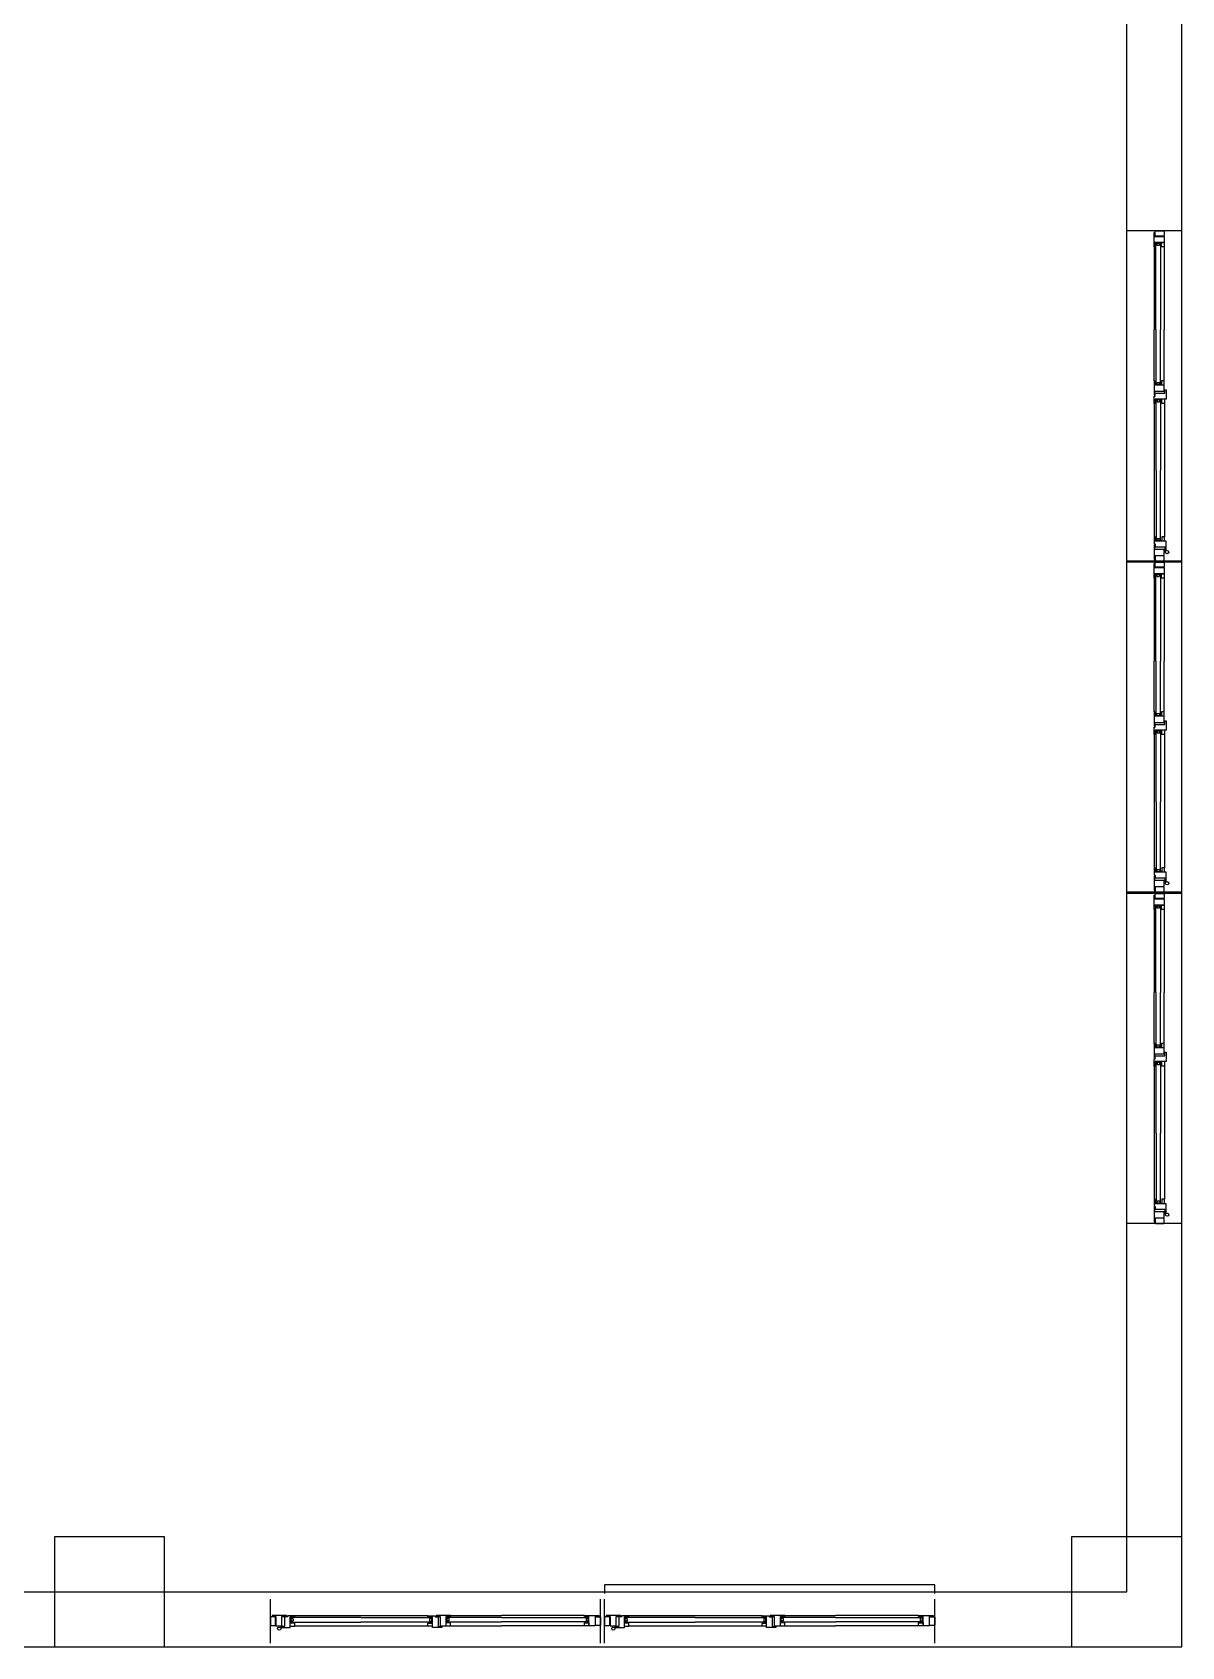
# Model space of a CAD drawing. Header units: millimetres. Extents: x -17017 to 2697, y 1903 to 18260.
# Drawn here: x -17002.614 to -17001.57, y 18232.971 to 18234.438 of the extents above; entities that cross this region are included whole.
import ezdxf

# ---------------------------------------------------------------- set-up
doc = ezdxf.new("R2010")
doc.units = ezdxf.units.MM
for name, color, linetype in [('1', 7, 'Continuous'), ('DENIZLIK', 16, 'Continuous'), ('DUVAR', 7, 'Continuous'), ('KAPI', 3, 'Continuous'), ('PENCERE', 3, 'Continuous')]:
    doc.layers.add(name, color=color, linetype=linetype)

msp = doc.modelspace()

# ---------------------------------------------------------------- linework, layer by layer
at = {"layer": '1'}
for points in [[(-17001.5704, 18232.9711), (-17001.5704, 18235.9721)], [(-17003.5204, 18233.601), (-17003.5204, 18233.0211), (-17001.6204, 18233.0211), (-17001.6204, 18235.9211), (-17003.5204, 18235.9211), (-17003.5204, 18235.4353)], [(-17003.4713, 18232.9711), (-17003.4713, 18233.0711), (-17003.5713, 18233.0711), (-17003.5713, 18232.9711), (-17001.5704, 18232.9711)], [(-17002.4944, 18232.9711), (-17002.4944, 18233.0711), (-17002.5944, 18233.0711), (-17002.5944, 18232.9711)], [(-17001.5704, 18233.0711), (-17001.6704, 18233.0711), (-17001.6704, 18232.9711)]]:
    msp.add_lwpolyline(points, dxfattribs=at)
at = {"layer": 'DENIZLIK'}
msp.add_lwpolyline([(-17001.7948, 18233.0194), (-17001.7948, 18233.0274), (-17002.0948, 18233.0274), (-17002.0948, 18233.0194)], dxfattribs=at)
at = {"layer": 'DUVAR'}
for p, q in [((-17001.5705, 18234.2577), (-17001.6204, 18234.2577)), ((-17001.5705, 18233.9577), (-17001.6204, 18233.9577)), ((-17001.5705, 18233.9568), (-17001.6204, 18233.9568)), ((-17001.5705, 18233.6568), (-17001.6204, 18233.6568)), ((-17001.5705, 18233.6556), (-17001.6204, 18233.6556)), ((-17001.5705, 18233.3556), (-17001.6204, 18233.3556)), ((-17002.3982, 18232.9744), (-17002.3982, 18233.0144)), ((-17002.0982, 18232.9744), (-17002.0982, 18233.0144)), ((-17002.0948, 18232.9744), (-17002.0948, 18233.0144)), ((-17001.7948, 18232.9744), (-17001.7948, 18233.0144))]:
    msp.add_line(p, q, dxfattribs=at)
at = {"layer": 'KAPI'}
for points in [[(-17001.5863, 18234.2471), (-17001.5947, 18234.2471), (-17001.5947, 18234.2431), (-17001.5956, 18234.2431), (-17001.5956, 18234.2562), (-17001.5947, 18234.2562), (-17001.5947, 18234.2527), (-17001.5863, 18234.2527), (-17001.5863, 18234.2471)], [(-17001.5863, 18233.9683), (-17001.5947, 18233.9683), (-17001.5947, 18233.9724), (-17001.5956, 18233.9724), (-17001.5956, 18233.9592), (-17001.5947, 18233.9592), (-17001.5947, 18233.9628), (-17001.5863, 18233.9628), (-17001.5863, 18233.9683)], [(-17001.5863, 18233.9462), (-17001.5947, 18233.9462), (-17001.5947, 18233.9421), (-17001.5956, 18233.9421), (-17001.5956, 18233.9553), (-17001.5947, 18233.9553), (-17001.5947, 18233.9517), (-17001.5863, 18233.9517), (-17001.5863, 18233.9462)], [(-17001.5863, 18233.6674), (-17001.5947, 18233.6674), (-17001.5947, 18233.6714), (-17001.5956, 18233.6714), (-17001.5956, 18233.6583), (-17001.5947, 18233.6583), (-17001.5947, 18233.6619), (-17001.5863, 18233.6619), (-17001.5863, 18233.6674)], [(-17001.5863, 18233.645), (-17001.5947, 18233.645), (-17001.5947, 18233.641), (-17001.5956, 18233.641), (-17001.5956, 18233.6541), (-17001.5947, 18233.6541), (-17001.5947, 18233.6506), (-17001.5863, 18233.6506), (-17001.5863, 18233.645)], [(-17001.5863, 18233.3662), (-17001.5947, 18233.3662), (-17001.5947, 18233.3703), (-17001.5956, 18233.3703), (-17001.5956, 18233.3571), (-17001.5947, 18233.3571), (-17001.5947, 18233.3607), (-17001.5863, 18233.3607), (-17001.5863, 18233.3662)], [(-17002.3877, 18232.9902), (-17002.3877, 18232.9985), (-17002.3836, 18232.9985), (-17002.3836, 18232.9994), (-17002.3967, 18232.9994), (-17002.3967, 18232.9985), (-17002.3932, 18232.9985), (-17002.3932, 18232.9902), (-17002.3877, 18232.9902)], [(-17002.1088, 18232.9902), (-17002.1088, 18232.9985), (-17002.1129, 18232.9985), (-17002.1129, 18232.9994), (-17002.0998, 18232.9994), (-17002.0998, 18232.9985), (-17002.1033, 18232.9985), (-17002.1033, 18232.9902), (-17002.1088, 18232.9902)], [(-17002.0842, 18232.9902), (-17002.0842, 18232.9985), (-17002.0801, 18232.9985), (-17002.0801, 18232.9994), (-17002.0933, 18232.9994), (-17002.0933, 18232.9985), (-17002.0897, 18232.9985), (-17002.0897, 18232.9902), (-17002.0842, 18232.9902)], [(-17001.8054, 18232.9902), (-17001.8054, 18232.9985), (-17001.8094, 18232.9985), (-17001.8094, 18232.9994), (-17001.7963, 18232.9994), (-17001.7963, 18232.9985), (-17001.7998, 18232.9985), (-17001.7998, 18232.9902), (-17001.8054, 18232.9902)]]:
    msp.add_lwpolyline(points, dxfattribs=at)
for centre in [(-17001.5837, 18233.9658), (-17001.5837, 18233.6649), (-17001.5837, 18233.3637), (-17002.3902, 18232.9875), (-17002.0867, 18232.9875)]:
    msp.add_circle(centre, 0.0015, dxfattribs=at)
at = {"layer": 'PENCERE', "color": 1}
for p, q in [((-17001.5956, 18234.2431), (-17001.5956, 18234.1677)), ((-17001.5863, 18234.2431), (-17001.5863, 18234.1677)), ((-17001.5956, 18234.1215), (-17001.5956, 18234.1677)), ((-17001.5863, 18234.1215), (-17001.5863, 18234.1677)), ((-17001.5954, 18234.1009), (-17001.5954, 18233.9799)), ((-17001.5861, 18234.1009), (-17001.5861, 18233.9798)), ((-17001.5956, 18233.9421), (-17001.5956, 18233.8668)), ((-17001.5863, 18233.9422), (-17001.5863, 18233.8668)), ((-17001.5956, 18233.8206), (-17001.5956, 18233.8668)), ((-17001.5863, 18233.8206), (-17001.5863, 18233.8668)), ((-17001.5954, 18233.8), (-17001.5954, 18233.6789)), ((-17001.5861, 18233.8), (-17001.5861, 18233.6789)), ((-17001.5956, 18233.641), (-17001.5956, 18233.5656)), ((-17001.5863, 18233.641), (-17001.5863, 18233.5656)), ((-17001.5956, 18233.5194), (-17001.5956, 18233.5656)), ((-17001.5863, 18233.5194), (-17001.5863, 18233.5656)), ((-17001.5954, 18233.4988), (-17001.5954, 18233.3778)), ((-17001.5861, 18233.4988), (-17001.5861, 18233.3777)), ((-17002.2551, 18232.9993), (-17002.3761, 18232.9993)), ((-17002.2551, 18232.9899), (-17002.3761, 18232.9899)), ((-17002.2345, 18232.9902), (-17002.1882, 18232.9902)), ((-17002.2344, 18232.9994), (-17002.1882, 18232.9994)), ((-17002.1129, 18232.9994), (-17002.1882, 18232.9994)), ((-17002.1128, 18232.9902), (-17002.1882, 18232.9902)), ((-17001.9516, 18232.9899), (-17002.0727, 18232.9899)), ((-17001.9516, 18232.9993), (-17002.0726, 18232.9993)), ((-17001.931, 18232.9902), (-17001.8848, 18232.9902)), ((-17001.9309, 18232.9994), (-17001.8848, 18232.9994)), ((-17001.8094, 18232.9994), (-17001.8848, 18232.9994)), ((-17001.8094, 18232.9902), (-17001.8848, 18232.9902))]:
    msp.add_line(p, q, dxfattribs=at)
at = {"layer": 'PENCERE'}
for points in [[(-17001.5871, 18234.2577, -0.414214), (-17001.5865, 18234.2571), (-17001.5865, 18234.2536, -0.414214), (-17001.5871, 18234.253), (-17001.5939, 18234.253, -0.414214), (-17001.5945, 18234.2536), (-17001.5945, 18234.2571, -0.414214), (-17001.5939, 18234.2577)], [(-17001.5871, 18233.9577, 0.414214), (-17001.5865, 18233.9583), (-17001.5865, 18233.9619, 0.414214), (-17001.5871, 18233.9625), (-17001.5939, 18233.9625, 0.414214), (-17001.5945, 18233.9619), (-17001.5945, 18233.9583, 0.414214), (-17001.5939, 18233.9577)], [(-17001.5871, 18233.9568, -0.414214), (-17001.5865, 18233.9562), (-17001.5865, 18233.9526, -0.414214), (-17001.5871, 18233.952), (-17001.5939, 18233.952, -0.414214), (-17001.5945, 18233.9526), (-17001.5945, 18233.9562, -0.414214), (-17001.5939, 18233.9568)], [(-17001.5871, 18233.6568, 0.414214), (-17001.5865, 18233.6574), (-17001.5865, 18233.6609, 0.414214), (-17001.5871, 18233.6615), (-17001.5939, 18233.6615, 0.414214), (-17001.5945, 18233.6609), (-17001.5945, 18233.6574, 0.414214), (-17001.5939, 18233.6568)], [(-17001.5871, 18233.6556, -0.414214), (-17001.5865, 18233.655), (-17001.5865, 18233.6515, -0.414214), (-17001.5871, 18233.6509), (-17001.5939, 18233.6509, -0.414214), (-17001.5945, 18233.6515), (-17001.5945, 18233.655, -0.414214), (-17001.5939, 18233.6556)], [(-17001.5871, 18233.3556, 0.414214), (-17001.5865, 18233.3562), (-17001.5865, 18233.3598, 0.414214), (-17001.5871, 18233.3604), (-17001.5939, 18233.3604, 0.414214), (-17001.5945, 18233.3598), (-17001.5945, 18233.3562, 0.414214), (-17001.5939, 18233.3556)], [(-17002.3982, 18232.991, 0.414214), (-17002.3976, 18232.9904), (-17002.3941, 18232.9904, 0.414214), (-17002.3935, 18232.991), (-17002.3935, 18232.9978, 0.414214), (-17002.3941, 18232.9984), (-17002.3976, 18232.9984, 0.414214), (-17002.3982, 18232.9978)], [(-17002.0982, 18232.991, -0.414214), (-17002.0988, 18232.9904), (-17002.1024, 18232.9904, -0.414214), (-17002.103, 18232.991), (-17002.103, 18232.9978, -0.414214), (-17002.1024, 18232.9984), (-17002.0988, 18232.9984, -0.414214), (-17002.0982, 18232.9978)], [(-17002.0948, 18232.991, 0.414214), (-17002.0942, 18232.9904), (-17002.0906, 18232.9904, 0.414214), (-17002.09, 18232.991), (-17002.09, 18232.9978, 0.414214), (-17002.0906, 18232.9984), (-17002.0942, 18232.9984, 0.414214), (-17002.0948, 18232.9978)], [(-17001.7948, 18232.991, -0.414214), (-17001.7954, 18232.9904), (-17001.7989, 18232.9904, -0.414214), (-17001.7995, 18232.991), (-17001.7995, 18232.9978, -0.414214), (-17001.7989, 18232.9984), (-17001.7954, 18232.9984, -0.414214), (-17001.7948, 18232.9978)]]:
    msp.add_lwpolyline(points, format="xyb", close=True, dxfattribs=at)
for points in [[(-17001.5938, 18234.1677), (-17001.5938, 18234.2466), (-17001.5898, 18234.2466), (-17001.5898, 18234.1677)], [(-17001.5938, 18234.1677), (-17001.5938, 18234.118), (-17001.5898, 18234.118), (-17001.5898, 18234.1677)], [(-17001.5863, 18234.1175), (-17001.5863, 18234.1215), (-17001.5889, 18234.1215), (-17001.5889, 18234.1185), (-17001.589, 18234.118), (-17001.5892, 18234.1176), (-17001.5893, 18234.1175)], [(-17001.5886, 18234.1039), (-17001.5888, 18234.1044), (-17001.589, 18234.1048), (-17001.5891, 18234.1049)], [(-17001.5861, 18234.1049), (-17001.5861, 18234.1009), (-17001.5886, 18234.1009), (-17001.5886, 18234.1039)], [(-17001.5936, 18234.04), (-17001.5936, 18234.1044), (-17001.5896, 18234.1044), (-17001.5896, 18234.04)], [(-17001.5936, 18234.04), (-17001.5936, 18233.9763), (-17001.5896, 18233.9763), (-17001.5896, 18234.04)], [(-17001.5886, 18233.9768), (-17001.5888, 18233.9764), (-17001.589, 18233.976), (-17001.5891, 18233.9758)], [(-17001.5861, 18233.9758), (-17001.5861, 18233.9798), (-17001.5886, 18233.9798), (-17001.5886, 18233.9768)], [(-17001.5938, 18233.8668), (-17001.5938, 18233.9457), (-17001.5898, 18233.9457), (-17001.5898, 18233.8668)], [(-17001.5938, 18233.8668), (-17001.5938, 18233.8171), (-17001.5898, 18233.8171), (-17001.5898, 18233.8668)], [(-17001.5863, 18233.8166), (-17001.5863, 18233.8206), (-17001.5889, 18233.8206), (-17001.5889, 18233.8175), (-17001.589, 18233.8171), (-17001.5892, 18233.8167), (-17001.5893, 18233.8166)], [(-17001.5936, 18233.739), (-17001.5936, 18233.8035), (-17001.5896, 18233.8035), (-17001.5896, 18233.739)], [(-17001.5886, 18233.803), (-17001.5888, 18233.8034), (-17001.589, 18233.8038), (-17001.5891, 18233.804)], [(-17001.5861, 18233.804), (-17001.5861, 18233.8), (-17001.5886, 18233.8), (-17001.5886, 18233.803)], [(-17001.5936, 18233.739), (-17001.5936, 18233.6754), (-17001.5896, 18233.6754), (-17001.5896, 18233.739)], [(-17001.5886, 18233.6759), (-17001.5888, 18233.6755), (-17001.589, 18233.6751), (-17001.5891, 18233.6749)], [(-17001.5861, 18233.6749), (-17001.5861, 18233.6789), (-17001.5886, 18233.6789), (-17001.5886, 18233.6759)], [(-17001.5938, 18233.5656), (-17001.5938, 18233.6445), (-17001.5898, 18233.6445), (-17001.5898, 18233.5656)], [(-17001.5938, 18233.5656), (-17001.5938, 18233.5159), (-17001.5898, 18233.5159), (-17001.5898, 18233.5656)], [(-17001.5863, 18233.5154), (-17001.5863, 18233.5194), (-17001.5889, 18233.5194), (-17001.5889, 18233.5164), (-17001.589, 18233.516), (-17001.5892, 18233.5155), (-17001.5893, 18233.5154)], [(-17001.5936, 18233.4379), (-17001.5936, 18233.5023), (-17001.5896, 18233.5023), (-17001.5896, 18233.4379)], [(-17001.5886, 18233.5018), (-17001.5888, 18233.5023), (-17001.589, 18233.5027), (-17001.5891, 18233.5028)], [(-17001.5861, 18233.5028), (-17001.5861, 18233.4988), (-17001.5886, 18233.4988), (-17001.5886, 18233.5018)], [(-17001.5936, 18233.4379), (-17001.5936, 18233.3743), (-17001.5896, 18233.3743), (-17001.5896, 18233.4379)], [(-17001.5886, 18233.3747), (-17001.5888, 18233.3743), (-17001.589, 18233.3739), (-17001.5891, 18233.3737)], [(-17001.5861, 18233.3737), (-17001.5861, 18233.3777), (-17001.5886, 18233.3777), (-17001.5886, 18233.3747)], [(-17002.3792, 18232.9925), (-17002.3796, 18232.9926), (-17002.38, 18232.9928), (-17002.3802, 18232.993)], [(-17002.3802, 18232.9899), (-17002.3761, 18232.9899), (-17002.3761, 18232.9925), (-17002.3792, 18232.9925)], [(-17002.316, 18232.9975), (-17002.3796, 18232.9975), (-17002.3796, 18232.9935), (-17002.316, 18232.9935)], [(-17002.316, 18232.9975), (-17002.2516, 18232.9975), (-17002.2516, 18232.9935), (-17002.316, 18232.9935)], [(-17002.251, 18232.9899), (-17002.2551, 18232.9899), (-17002.2551, 18232.9925), (-17002.252, 18232.9925)], [(-17002.252, 18232.9925), (-17002.2516, 18232.9926), (-17002.2512, 18232.9928), (-17002.251, 18232.993)], [(-17002.2385, 18232.9902), (-17002.2345, 18232.9902), (-17002.2345, 18232.9927), (-17002.2375, 18232.9927), (-17002.2379, 18232.9929), (-17002.2383, 18232.9931), (-17002.2385, 18232.9932)], [(-17002.1882, 18232.9977), (-17002.238, 18232.9977), (-17002.238, 18232.9937), (-17002.1882, 18232.9937)], [(-17002.1882, 18232.9977), (-17002.1094, 18232.9977), (-17002.1094, 18232.9937), (-17002.1882, 18232.9937)], [(-17002.0757, 18232.9925), (-17002.0761, 18232.9926), (-17002.0765, 18232.9928), (-17002.0767, 18232.993)], [(-17002.0767, 18232.9899), (-17002.0727, 18232.9899), (-17002.0727, 18232.9925), (-17002.0757, 18232.9925)], [(-17002.0125, 18232.9975), (-17002.0761, 18232.9975), (-17002.0761, 18232.9935), (-17002.0125, 18232.9935)], [(-17002.0125, 18232.9975), (-17001.9481, 18232.9975), (-17001.9481, 18232.9935), (-17002.0125, 18232.9935)], [(-17001.9476, 18232.9899), (-17001.9516, 18232.9899), (-17001.9516, 18232.9925), (-17001.9486, 18232.9925)], [(-17001.9486, 18232.9925), (-17001.9481, 18232.9926), (-17001.9477, 18232.9928), (-17001.9476, 18232.993)], [(-17001.935, 18232.9902), (-17001.931, 18232.9902), (-17001.931, 18232.9927), (-17001.934, 18232.9927), (-17001.9344, 18232.9929), (-17001.9349, 18232.9931), (-17001.935, 18232.9932)], [(-17001.8848, 18232.9977), (-17001.9345, 18232.9977), (-17001.9345, 18232.9937), (-17001.8848, 18232.9937)], [(-17001.8848, 18232.9977), (-17001.8059, 18232.9977), (-17001.8059, 18232.9937), (-17001.8848, 18232.9937)]]:
    msp.add_lwpolyline(points, dxfattribs=at)
for points in [[(-17001.5906, 18234.2463), (-17001.5906, 18234.2463), (-17001.5907, 18234.2464), (-17001.5907, 18234.2464), (-17001.5907, 18234.2465), (-17001.5908, 18234.2465), (-17001.5908, 18234.2466), (-17001.5909, 18234.2466), (-17001.591, 18234.2466), (-17001.591, 18234.2466), (-17001.5926, 18234.2466), (-17001.5927, 18234.2466), (-17001.5928, 18234.2466), (-17001.5928, 18234.2466), (-17001.5929, 18234.2465), (-17001.5929, 18234.2465), (-17001.593, 18234.2464), (-17001.593, 18234.2464), (-17001.593, 18234.2463), (-17001.593, 18234.2463), (-17001.593, 18234.2449), (-17001.593, 18234.2449), (-17001.593, 18234.2448), (-17001.593, 18234.2448), (-17001.5929, 18234.2447), (-17001.5929, 18234.2447), (-17001.5928, 18234.2447), (-17001.5928, 18234.2446), (-17001.5927, 18234.2446), (-17001.5926, 18234.2446), (-17001.591, 18234.2446), (-17001.591, 18234.2446), (-17001.5909, 18234.2446), (-17001.5908, 18234.2447), (-17001.5908, 18234.2447), (-17001.5907, 18234.2447), (-17001.5907, 18234.2448), (-17001.5907, 18234.2448), (-17001.5906, 18234.2449), (-17001.5906, 18234.2449), (-17001.5906, 18234.2463)], [(-17001.5889, 18234.2431), (-17001.5889, 18234.2461), (-17001.589, 18234.2466), (-17001.5892, 18234.247), (-17001.5893, 18234.2471), (-17001.5863, 18234.2471), (-17001.5863, 18234.2431)], [(-17001.5947, 18234.1215), (-17001.5956, 18234.1215), (-17001.5956, 18234.1084), (-17001.5947, 18234.1084), (-17001.5947, 18234.112), (-17001.5863, 18234.112), (-17001.5863, 18234.1175), (-17001.5947, 18234.1175)], [(-17001.5906, 18234.1183), (-17001.5906, 18234.1183), (-17001.5907, 18234.1182), (-17001.5907, 18234.1182), (-17001.5907, 18234.1181), (-17001.5908, 18234.1181), (-17001.5908, 18234.118), (-17001.5909, 18234.118), (-17001.591, 18234.118), (-17001.591, 18234.118), (-17001.5926, 18234.118), (-17001.5927, 18234.118), (-17001.5928, 18234.118), (-17001.5928, 18234.118), (-17001.5929, 18234.1181), (-17001.5929, 18234.1181), (-17001.593, 18234.1182), (-17001.593, 18234.1182), (-17001.593, 18234.1183), (-17001.593, 18234.1183), (-17001.593, 18234.1197), (-17001.593, 18234.1197), (-17001.593, 18234.1198), (-17001.593, 18234.1198), (-17001.5929, 18234.1199), (-17001.5929, 18234.1199), (-17001.5928, 18234.1199), (-17001.5928, 18234.12), (-17001.5927, 18234.12), (-17001.5926, 18234.12), (-17001.591, 18234.12), (-17001.591, 18234.12), (-17001.5909, 18234.12), (-17001.5908, 18234.1199), (-17001.5908, 18234.1199), (-17001.5907, 18234.1199), (-17001.5907, 18234.1198), (-17001.5907, 18234.1198), (-17001.5906, 18234.1197), (-17001.5906, 18234.1197), (-17001.5906, 18234.1183)], [(-17001.5954, 18234.1009), (-17001.5954, 18234.1075), (-17001.5944, 18234.1075), (-17001.5944, 18234.1101), (-17001.5857, 18234.1101), (-17001.5857, 18234.1134), (-17001.5847, 18234.1134), (-17001.5847, 18234.1049), (-17001.5945, 18234.1049), (-17001.5945, 18234.1009)], [(-17001.5904, 18234.1041), (-17001.5904, 18234.1041), (-17001.5904, 18234.1042), (-17001.5905, 18234.1042), (-17001.5905, 18234.1043), (-17001.5905, 18234.1043), (-17001.5906, 18234.1044), (-17001.5907, 18234.1044), (-17001.5907, 18234.1044), (-17001.5908, 18234.1044), (-17001.5924, 18234.1044), (-17001.5925, 18234.1044), (-17001.5925, 18234.1044), (-17001.5926, 18234.1044), (-17001.5927, 18234.1043), (-17001.5927, 18234.1043), (-17001.5928, 18234.1042), (-17001.5928, 18234.1042), (-17001.5928, 18234.1041), (-17001.5928, 18234.1041), (-17001.5928, 18234.1027), (-17001.5928, 18234.1027), (-17001.5928, 18234.1026), (-17001.5928, 18234.1026), (-17001.5927, 18234.1025), (-17001.5927, 18234.1025), (-17001.5926, 18234.1024), (-17001.5925, 18234.1024), (-17001.5925, 18234.1024), (-17001.5924, 18234.1024), (-17001.5908, 18234.1024), (-17001.5907, 18234.1024), (-17001.5907, 18234.1024), (-17001.5906, 18234.1024), (-17001.5905, 18234.1025), (-17001.5905, 18234.1025), (-17001.5905, 18234.1026), (-17001.5904, 18234.1026), (-17001.5904, 18234.1027), (-17001.5904, 18234.1027), (-17001.5904, 18234.1041)], [(-17001.5954, 18233.9799), (-17001.5954, 18233.9732), (-17001.5944, 18233.9732), (-17001.5944, 18233.9707), (-17001.5857, 18233.9707), (-17001.5857, 18233.9673), (-17001.5847, 18233.9673), (-17001.5847, 18233.9758), (-17001.5945, 18233.9758), (-17001.5945, 18233.9799)], [(-17001.5904, 18233.9767), (-17001.5904, 18233.9766), (-17001.5904, 18233.9766), (-17001.5905, 18233.9765), (-17001.5905, 18233.9765), (-17001.5906, 18233.9764), (-17001.5906, 18233.9764), (-17001.5907, 18233.9764), (-17001.5907, 18233.9764), (-17001.5908, 18233.9763), (-17001.5924, 18233.9763), (-17001.5925, 18233.9764), (-17001.5925, 18233.9764), (-17001.5926, 18233.9764), (-17001.5927, 18233.9764), (-17001.5927, 18233.9765), (-17001.5928, 18233.9765), (-17001.5928, 18233.9766), (-17001.5928, 18233.9766), (-17001.5928, 18233.9767), (-17001.5928, 18233.978), (-17001.5928, 18233.9781), (-17001.5928, 18233.9781), (-17001.5928, 18233.9782), (-17001.5927, 18233.9782), (-17001.5927, 18233.9783), (-17001.5926, 18233.9783), (-17001.5925, 18233.9783), (-17001.5925, 18233.9783), (-17001.5924, 18233.9783), (-17001.5908, 18233.9783), (-17001.5907, 18233.9783), (-17001.5907, 18233.9783), (-17001.5906, 18233.9783), (-17001.5906, 18233.9783), (-17001.5905, 18233.9782), (-17001.5905, 18233.9782), (-17001.5904, 18233.9781), (-17001.5904, 18233.9781), (-17001.5904, 18233.978), (-17001.5904, 18233.9767)], [(-17001.5906, 18233.9454), (-17001.5906, 18233.9454), (-17001.5907, 18233.9455), (-17001.5907, 18233.9455), (-17001.5907, 18233.9456), (-17001.5908, 18233.9456), (-17001.5908, 18233.9456), (-17001.5909, 18233.9457), (-17001.591, 18233.9457), (-17001.591, 18233.9457), (-17001.5926, 18233.9457), (-17001.5927, 18233.9457), (-17001.5928, 18233.9457), (-17001.5928, 18233.9456), (-17001.5929, 18233.9456), (-17001.5929, 18233.9456), (-17001.593, 18233.9455), (-17001.593, 18233.9455), (-17001.593, 18233.9454), (-17001.593, 18233.9454), (-17001.593, 18233.944), (-17001.593, 18233.944), (-17001.593, 18233.9439), (-17001.593, 18233.9439), (-17001.5929, 18233.9438), (-17001.5929, 18233.9438), (-17001.5928, 18233.9437), (-17001.5928, 18233.9437), (-17001.5927, 18233.9437), (-17001.5926, 18233.9437), (-17001.591, 18233.9437), (-17001.591, 18233.9437), (-17001.5909, 18233.9437), (-17001.5908, 18233.9437), (-17001.5908, 18233.9438), (-17001.5907, 18233.9438), (-17001.5907, 18233.9439), (-17001.5907, 18233.9439), (-17001.5906, 18233.944), (-17001.5906, 18233.944), (-17001.5906, 18233.9454)], [(-17001.5889, 18233.9422), (-17001.5889, 18233.9452), (-17001.589, 18233.9456), (-17001.5892, 18233.9461), (-17001.5893, 18233.9462), (-17001.5863, 18233.9462), (-17001.5863, 18233.9422)], [(-17001.5947, 18233.8206), (-17001.5956, 18233.8206), (-17001.5956, 18233.8075), (-17001.5947, 18233.8075), (-17001.5947, 18233.811), (-17001.5863, 18233.811), (-17001.5863, 18233.8166), (-17001.5947, 18233.8166)], [(-17001.5954, 18233.8), (-17001.5954, 18233.8066), (-17001.5944, 18233.8066), (-17001.5944, 18233.8092), (-17001.5857, 18233.8092), (-17001.5857, 18233.8125), (-17001.5847, 18233.8125), (-17001.5847, 18233.804), (-17001.5945, 18233.804), (-17001.5945, 18233.8)], [(-17001.5906, 18233.8174), (-17001.5906, 18233.8173), (-17001.5907, 18233.8173), (-17001.5907, 18233.8172), (-17001.5907, 18233.8172), (-17001.5908, 18233.8172), (-17001.5908, 18233.8171), (-17001.5909, 18233.8171), (-17001.591, 18233.8171), (-17001.591, 18233.8171), (-17001.5926, 18233.8171), (-17001.5927, 18233.8171), (-17001.5928, 18233.8171), (-17001.5928, 18233.8171), (-17001.5929, 18233.8172), (-17001.5929, 18233.8172), (-17001.593, 18233.8172), (-17001.593, 18233.8173), (-17001.593, 18233.8173), (-17001.593, 18233.8174), (-17001.593, 18233.8187), (-17001.593, 18233.8188), (-17001.593, 18233.8189), (-17001.593, 18233.8189), (-17001.5929, 18233.819), (-17001.5929, 18233.819), (-17001.5928, 18233.819), (-17001.5928, 18233.8191), (-17001.5927, 18233.8191), (-17001.5926, 18233.8191), (-17001.591, 18233.8191), (-17001.591, 18233.8191), (-17001.5909, 18233.8191), (-17001.5908, 18233.819), (-17001.5908, 18233.819), (-17001.5907, 18233.819), (-17001.5907, 18233.8189), (-17001.5907, 18233.8189), (-17001.5906, 18233.8188), (-17001.5906, 18233.8187), (-17001.5906, 18233.8174)], [(-17001.5904, 18233.8031), (-17001.5904, 18233.8032), (-17001.5904, 18233.8033), (-17001.5905, 18233.8033), (-17001.5905, 18233.8034), (-17001.5905, 18233.8034), (-17001.5906, 18233.8034), (-17001.5907, 18233.8035), (-17001.5907, 18233.8035), (-17001.5908, 18233.8035), (-17001.5924, 18233.8035), (-17001.5925, 18233.8035), (-17001.5925, 18233.8035), (-17001.5926, 18233.8034), (-17001.5927, 18233.8034), (-17001.5927, 18233.8034), (-17001.5928, 18233.8033), (-17001.5928, 18233.8033), (-17001.5928, 18233.8032), (-17001.5928, 18233.8031), (-17001.5928, 18233.8018), (-17001.5928, 18233.8017), (-17001.5928, 18233.8017), (-17001.5928, 18233.8016), (-17001.5927, 18233.8016), (-17001.5927, 18233.8016), (-17001.5926, 18233.8015), (-17001.5925, 18233.8015), (-17001.5925, 18233.8015), (-17001.5924, 18233.8015), (-17001.5908, 18233.8015), (-17001.5907, 18233.8015), (-17001.5907, 18233.8015), (-17001.5906, 18233.8015), (-17001.5905, 18233.8016), (-17001.5905, 18233.8016), (-17001.5905, 18233.8016), (-17001.5904, 18233.8017), (-17001.5904, 18233.8017), (-17001.5904, 18233.8018), (-17001.5904, 18233.8031)], [(-17001.5954, 18233.6789), (-17001.5954, 18233.6723), (-17001.5944, 18233.6723), (-17001.5944, 18233.6697), (-17001.5857, 18233.6697), (-17001.5857, 18233.6664), (-17001.5847, 18233.6664), (-17001.5847, 18233.6749), (-17001.5945, 18233.6749), (-17001.5945, 18233.6789)], [(-17001.5904, 18233.6758), (-17001.5904, 18233.6757), (-17001.5904, 18233.6756), (-17001.5905, 18233.6756), (-17001.5905, 18233.6755), (-17001.5906, 18233.6755), (-17001.5906, 18233.6755), (-17001.5907, 18233.6754), (-17001.5907, 18233.6754), (-17001.5908, 18233.6754), (-17001.5924, 18233.6754), (-17001.5925, 18233.6754), (-17001.5925, 18233.6754), (-17001.5926, 18233.6755), (-17001.5927, 18233.6755), (-17001.5927, 18233.6755), (-17001.5928, 18233.6756), (-17001.5928, 18233.6756), (-17001.5928, 18233.6757), (-17001.5928, 18233.6758), (-17001.5928, 18233.6771), (-17001.5928, 18233.6772), (-17001.5928, 18233.6772), (-17001.5928, 18233.6773), (-17001.5927, 18233.6773), (-17001.5927, 18233.6773), (-17001.5926, 18233.6774), (-17001.5925, 18233.6774), (-17001.5925, 18233.6774), (-17001.5924, 18233.6774), (-17001.5908, 18233.6774), (-17001.5907, 18233.6774), (-17001.5907, 18233.6774), (-17001.5906, 18233.6774), (-17001.5906, 18233.6773), (-17001.5905, 18233.6773), (-17001.5905, 18233.6773), (-17001.5904, 18233.6772), (-17001.5904, 18233.6772), (-17001.5904, 18233.6771), (-17001.5904, 18233.6758)], [(-17001.5906, 18233.6442), (-17001.5906, 18233.6442), (-17001.5907, 18233.6443), (-17001.5907, 18233.6444), (-17001.5907, 18233.6444), (-17001.5908, 18233.6444), (-17001.5908, 18233.6445), (-17001.5909, 18233.6445), (-17001.591, 18233.6445), (-17001.591, 18233.6445), (-17001.5926, 18233.6445), (-17001.5927, 18233.6445), (-17001.5928, 18233.6445), (-17001.5928, 18233.6445), (-17001.5929, 18233.6444), (-17001.5929, 18233.6444), (-17001.593, 18233.6444), (-17001.593, 18233.6443), (-17001.593, 18233.6442), (-17001.593, 18233.6442), (-17001.593, 18233.6429), (-17001.593, 18233.6428), (-17001.593, 18233.6427), (-17001.593, 18233.6427), (-17001.5929, 18233.6426), (-17001.5929, 18233.6426), (-17001.5928, 18233.6426), (-17001.5928, 18233.6425), (-17001.5927, 18233.6425), (-17001.5926, 18233.6425), (-17001.591, 18233.6425), (-17001.591, 18233.6425), (-17001.5909, 18233.6425), (-17001.5908, 18233.6426), (-17001.5908, 18233.6426), (-17001.5907, 18233.6426), (-17001.5907, 18233.6427), (-17001.5907, 18233.6427), (-17001.5906, 18233.6428), (-17001.5906, 18233.6429), (-17001.5906, 18233.6442)], [(-17001.5889, 18233.641), (-17001.5889, 18233.6441), (-17001.589, 18233.6445), (-17001.5892, 18233.6449), (-17001.5893, 18233.645), (-17001.5863, 18233.645), (-17001.5863, 18233.641)], [(-17001.5947, 18233.5194), (-17001.5956, 18233.5194), (-17001.5956, 18233.5063), (-17001.5947, 18233.5063), (-17001.5947, 18233.5099), (-17001.5863, 18233.5099), (-17001.5863, 18233.5154), (-17001.5947, 18233.5154)], [(-17001.5906, 18233.5162), (-17001.5906, 18233.5162), (-17001.5907, 18233.5161), (-17001.5907, 18233.5161), (-17001.5907, 18233.516), (-17001.5908, 18233.516), (-17001.5908, 18233.5159), (-17001.5909, 18233.5159), (-17001.591, 18233.5159), (-17001.591, 18233.5159), (-17001.5926, 18233.5159), (-17001.5927, 18233.5159), (-17001.5928, 18233.5159), (-17001.5928, 18233.5159), (-17001.5929, 18233.516), (-17001.5929, 18233.516), (-17001.593, 18233.5161), (-17001.593, 18233.5161), (-17001.593, 18233.5162), (-17001.593, 18233.5162), (-17001.593, 18233.5176), (-17001.593, 18233.5176), (-17001.593, 18233.5177), (-17001.593, 18233.5177), (-17001.5929, 18233.5178), (-17001.5929, 18233.5178), (-17001.5928, 18233.5179), (-17001.5928, 18233.5179), (-17001.5927, 18233.5179), (-17001.5926, 18233.5179), (-17001.591, 18233.5179), (-17001.591, 18233.5179), (-17001.5909, 18233.5179), (-17001.5908, 18233.5179), (-17001.5908, 18233.5178), (-17001.5907, 18233.5178), (-17001.5907, 18233.5177), (-17001.5907, 18233.5177), (-17001.5906, 18233.5176), (-17001.5906, 18233.5176), (-17001.5906, 18233.5162)], [(-17001.5954, 18233.4988), (-17001.5954, 18233.5054), (-17001.5944, 18233.5054), (-17001.5944, 18233.508), (-17001.5857, 18233.508), (-17001.5857, 18233.5114), (-17001.5847, 18233.5114), (-17001.5847, 18233.5028), (-17001.5945, 18233.5028), (-17001.5945, 18233.4988)], [(-17001.5904, 18233.502), (-17001.5904, 18233.502), (-17001.5904, 18233.5021), (-17001.5905, 18233.5021), (-17001.5905, 18233.5022), (-17001.5905, 18233.5022), (-17001.5906, 18233.5023), (-17001.5907, 18233.5023), (-17001.5907, 18233.5023), (-17001.5908, 18233.5023), (-17001.5924, 18233.5023), (-17001.5925, 18233.5023), (-17001.5925, 18233.5023), (-17001.5926, 18233.5023), (-17001.5927, 18233.5022), (-17001.5927, 18233.5022), (-17001.5928, 18233.5021), (-17001.5928, 18233.5021), (-17001.5928, 18233.502), (-17001.5928, 18233.502), (-17001.5928, 18233.5006), (-17001.5928, 18233.5006), (-17001.5928, 18233.5005), (-17001.5928, 18233.5005), (-17001.5927, 18233.5004), (-17001.5927, 18233.5004), (-17001.5926, 18233.5004), (-17001.5925, 18233.5003), (-17001.5925, 18233.5003), (-17001.5924, 18233.5003), (-17001.5908, 18233.5003), (-17001.5907, 18233.5003), (-17001.5907, 18233.5003), (-17001.5906, 18233.5004), (-17001.5905, 18233.5004), (-17001.5905, 18233.5004), (-17001.5905, 18233.5005), (-17001.5904, 18233.5005), (-17001.5904, 18233.5006), (-17001.5904, 18233.5006), (-17001.5904, 18233.502)], [(-17001.5954, 18233.3778), (-17001.5954, 18233.3711), (-17001.5944, 18233.3711), (-17001.5944, 18233.3686), (-17001.5857, 18233.3686), (-17001.5857, 18233.3652), (-17001.5847, 18233.3652), (-17001.5847, 18233.3737), (-17001.5945, 18233.3737), (-17001.5945, 18233.3778)], [(-17001.5904, 18233.3746), (-17001.5904, 18233.3745), (-17001.5904, 18233.3745), (-17001.5905, 18233.3744), (-17001.5905, 18233.3744), (-17001.5906, 18233.3743), (-17001.5906, 18233.3743), (-17001.5907, 18233.3743), (-17001.5907, 18233.3743), (-17001.5908, 18233.3743), (-17001.5924, 18233.3743), (-17001.5925, 18233.3743), (-17001.5925, 18233.3743), (-17001.5926, 18233.3743), (-17001.5927, 18233.3743), (-17001.5927, 18233.3744), (-17001.5928, 18233.3744), (-17001.5928, 18233.3745), (-17001.5928, 18233.3745), (-17001.5928, 18233.3746), (-17001.5928, 18233.3759), (-17001.5928, 18233.376), (-17001.5928, 18233.376), (-17001.5928, 18233.3761), (-17001.5927, 18233.3761), (-17001.5927, 18233.3762), (-17001.5926, 18233.3762), (-17001.5925, 18233.3762), (-17001.5925, 18233.3763), (-17001.5924, 18233.3763), (-17001.5908, 18233.3763), (-17001.5907, 18233.3763), (-17001.5907, 18233.3762), (-17001.5906, 18233.3762), (-17001.5906, 18233.3762), (-17001.5905, 18233.3761), (-17001.5905, 18233.3761), (-17001.5904, 18233.376), (-17001.5904, 18233.376), (-17001.5904, 18233.3759), (-17001.5904, 18233.3746)], [(-17002.3761, 18232.9993), (-17002.3827, 18232.9993), (-17002.3827, 18232.9983), (-17002.3853, 18232.9983), (-17002.3853, 18232.9895), (-17002.3887, 18232.9895), (-17002.3887, 18232.9885), (-17002.3802, 18232.9885), (-17002.3802, 18232.9984), (-17002.3761, 18232.9984)], [(-17002.3793, 18232.9943), (-17002.3793, 18232.9943), (-17002.3794, 18232.9943), (-17002.3795, 18232.9943), (-17002.3795, 18232.9944), (-17002.3795, 18232.9944), (-17002.3796, 18232.9945), (-17002.3796, 18232.9945), (-17002.3796, 18232.9946), (-17002.3796, 18232.9947), (-17002.3796, 18232.9963), (-17002.3796, 18232.9963), (-17002.3796, 18232.9964), (-17002.3796, 18232.9965), (-17002.3795, 18232.9965), (-17002.3795, 18232.9966), (-17002.3795, 18232.9966), (-17002.3794, 18232.9966), (-17002.3793, 18232.9967), (-17002.3793, 18232.9967), (-17002.378, 18232.9967), (-17002.3779, 18232.9967), (-17002.3778, 18232.9966), (-17002.3778, 18232.9966), (-17002.3777, 18232.9966), (-17002.3777, 18232.9965), (-17002.3777, 18232.9965), (-17002.3776, 18232.9964), (-17002.3776, 18232.9963), (-17002.3776, 18232.9963), (-17002.3776, 18232.9947), (-17002.3776, 18232.9946), (-17002.3776, 18232.9945), (-17002.3777, 18232.9945), (-17002.3777, 18232.9944), (-17002.3777, 18232.9944), (-17002.3778, 18232.9943), (-17002.3778, 18232.9943), (-17002.3779, 18232.9943), (-17002.378, 18232.9943), (-17002.3793, 18232.9943)], [(-17002.2551, 18232.9993), (-17002.2484, 18232.9993), (-17002.2484, 18232.9983), (-17002.2459, 18232.9983), (-17002.2459, 18232.9895), (-17002.2425, 18232.9895), (-17002.2425, 18232.9885), (-17002.251, 18232.9885), (-17002.251, 18232.9984), (-17002.2551, 18232.9984)], [(-17002.2519, 18232.9943), (-17002.2518, 18232.9943), (-17002.2518, 18232.9943), (-17002.2517, 18232.9943), (-17002.2517, 18232.9944), (-17002.2516, 18232.9944), (-17002.2516, 18232.9945), (-17002.2516, 18232.9945), (-17002.2516, 18232.9946), (-17002.2516, 18232.9947), (-17002.2516, 18232.9963), (-17002.2516, 18232.9963), (-17002.2516, 18232.9964), (-17002.2516, 18232.9965), (-17002.2516, 18232.9965), (-17002.2517, 18232.9966), (-17002.2517, 18232.9966), (-17002.2518, 18232.9966), (-17002.2518, 18232.9967), (-17002.2519, 18232.9967), (-17002.2532, 18232.9967), (-17002.2533, 18232.9967), (-17002.2534, 18232.9966), (-17002.2534, 18232.9966), (-17002.2535, 18232.9966), (-17002.2535, 18232.9965), (-17002.2535, 18232.9965), (-17002.2536, 18232.9964), (-17002.2536, 18232.9963), (-17002.2536, 18232.9963), (-17002.2536, 18232.9947), (-17002.2536, 18232.9946), (-17002.2536, 18232.9945), (-17002.2535, 18232.9945), (-17002.2535, 18232.9944), (-17002.2535, 18232.9944), (-17002.2534, 18232.9943), (-17002.2534, 18232.9943), (-17002.2533, 18232.9943), (-17002.2532, 18232.9943), (-17002.2519, 18232.9943)], [(-17002.2344, 18232.9985), (-17002.2344, 18232.9994), (-17002.2476, 18232.9994), (-17002.2476, 18232.9985), (-17002.244, 18232.9985), (-17002.244, 18232.9902), (-17002.2385, 18232.9902), (-17002.2385, 18232.9985)], [(-17002.2376, 18232.9945), (-17002.2377, 18232.9945), (-17002.2378, 18232.9945), (-17002.2378, 18232.9945), (-17002.2379, 18232.9946), (-17002.2379, 18232.9946), (-17002.2379, 18232.9947), (-17002.238, 18232.9947), (-17002.238, 18232.9948), (-17002.238, 18232.9949), (-17002.238, 18232.9965), (-17002.238, 18232.9966), (-17002.238, 18232.9966), (-17002.2379, 18232.9967), (-17002.2379, 18232.9967), (-17002.2379, 18232.9968), (-17002.2378, 18232.9968), (-17002.2378, 18232.9969), (-17002.2377, 18232.9969), (-17002.2376, 18232.9969), (-17002.2363, 18232.9969), (-17002.2362, 18232.9969), (-17002.2362, 18232.9969), (-17002.2361, 18232.9968), (-17002.2361, 18232.9968), (-17002.2361, 18232.9967), (-17002.236, 18232.9967), (-17002.236, 18232.9966), (-17002.236, 18232.9966), (-17002.236, 18232.9965), (-17002.236, 18232.9949), (-17002.236, 18232.9948), (-17002.236, 18232.9947), (-17002.236, 18232.9947), (-17002.2361, 18232.9946), (-17002.2361, 18232.9946), (-17002.2361, 18232.9945), (-17002.2362, 18232.9945), (-17002.2362, 18232.9945), (-17002.2363, 18232.9945), (-17002.2376, 18232.9945)], [(-17002.1128, 18232.9927), (-17002.1098, 18232.9927), (-17002.1094, 18232.9929), (-17002.109, 18232.9931), (-17002.1088, 18232.9932), (-17002.1088, 18232.9902), (-17002.1128, 18232.9902)], [(-17002.1097, 18232.9945), (-17002.1096, 18232.9945), (-17002.1096, 18232.9945), (-17002.1095, 18232.9945), (-17002.1095, 18232.9946), (-17002.1094, 18232.9946), (-17002.1094, 18232.9947), (-17002.1094, 18232.9947), (-17002.1094, 18232.9948), (-17002.1094, 18232.9949), (-17002.1094, 18232.9965), (-17002.1094, 18232.9966), (-17002.1094, 18232.9966), (-17002.1094, 18232.9967), (-17002.1094, 18232.9967), (-17002.1095, 18232.9968), (-17002.1095, 18232.9968), (-17002.1096, 18232.9969), (-17002.1096, 18232.9969), (-17002.1097, 18232.9969), (-17002.111, 18232.9969), (-17002.1111, 18232.9969), (-17002.1111, 18232.9969), (-17002.1112, 18232.9968), (-17002.1112, 18232.9968), (-17002.1113, 18232.9967), (-17002.1113, 18232.9967), (-17002.1113, 18232.9966), (-17002.1114, 18232.9966), (-17002.1114, 18232.9965), (-17002.1114, 18232.9949), (-17002.1114, 18232.9948), (-17002.1113, 18232.9947), (-17002.1113, 18232.9947), (-17002.1113, 18232.9946), (-17002.1112, 18232.9946), (-17002.1112, 18232.9945), (-17002.1111, 18232.9945), (-17002.1111, 18232.9945), (-17002.111, 18232.9945), (-17002.1097, 18232.9945)], [(-17002.0726, 18232.9993), (-17002.0793, 18232.9993), (-17002.0793, 18232.9983), (-17002.0818, 18232.9983), (-17002.0818, 18232.9895), (-17002.0852, 18232.9895), (-17002.0852, 18232.9885), (-17002.0767, 18232.9885), (-17002.0767, 18232.9984), (-17002.0726, 18232.9984)], [(-17002.0758, 18232.9943), (-17002.0759, 18232.9943), (-17002.0759, 18232.9943), (-17002.076, 18232.9943), (-17002.076, 18232.9944), (-17002.0761, 18232.9944), (-17002.0761, 18232.9945), (-17002.0761, 18232.9945), (-17002.0761, 18232.9946), (-17002.0761, 18232.9947), (-17002.0761, 18232.9963), (-17002.0761, 18232.9963), (-17002.0761, 18232.9964), (-17002.0761, 18232.9965), (-17002.0761, 18232.9965), (-17002.076, 18232.9966), (-17002.076, 18232.9966), (-17002.0759, 18232.9966), (-17002.0759, 18232.9967), (-17002.0758, 18232.9967), (-17002.0745, 18232.9967), (-17002.0744, 18232.9967), (-17002.0744, 18232.9966), (-17002.0743, 18232.9966), (-17002.0743, 18232.9966), (-17002.0742, 18232.9965), (-17002.0742, 18232.9965), (-17002.0742, 18232.9964), (-17002.0741, 18232.9963), (-17002.0741, 18232.9963), (-17002.0741, 18232.9947), (-17002.0741, 18232.9946), (-17002.0742, 18232.9945), (-17002.0742, 18232.9945), (-17002.0742, 18232.9944), (-17002.0743, 18232.9944), (-17002.0743, 18232.9943), (-17002.0744, 18232.9943), (-17002.0744, 18232.9943), (-17002.0745, 18232.9943), (-17002.0758, 18232.9943)], [(-17001.9516, 18232.9993), (-17001.945, 18232.9993), (-17001.945, 18232.9983), (-17001.9424, 18232.9983), (-17001.9424, 18232.9895), (-17001.939, 18232.9895), (-17001.939, 18232.9885), (-17001.9476, 18232.9885), (-17001.9476, 18232.9984), (-17001.9516, 18232.9984)], [(-17001.9484, 18232.9943), (-17001.9484, 18232.9943), (-17001.9483, 18232.9943), (-17001.9483, 18232.9943), (-17001.9482, 18232.9944), (-17001.9482, 18232.9944), (-17001.9481, 18232.9945), (-17001.9481, 18232.9945), (-17001.9481, 18232.9946), (-17001.9481, 18232.9947), (-17001.9481, 18232.9963), (-17001.9481, 18232.9963), (-17001.9481, 18232.9964), (-17001.9481, 18232.9965), (-17001.9482, 18232.9965), (-17001.9482, 18232.9966), (-17001.9483, 18232.9966), (-17001.9483, 18232.9966), (-17001.9484, 18232.9967), (-17001.9484, 18232.9967), (-17001.9498, 18232.9967), (-17001.9498, 18232.9967), (-17001.9499, 18232.9966), (-17001.9499, 18232.9966), (-17001.95, 18232.9966), (-17001.95, 18232.9965), (-17001.95, 18232.9965), (-17001.9501, 18232.9964), (-17001.9501, 18232.9963), (-17001.9501, 18232.9963), (-17001.9501, 18232.9947), (-17001.9501, 18232.9946), (-17001.9501, 18232.9945), (-17001.95, 18232.9945), (-17001.95, 18232.9944), (-17001.95, 18232.9944), (-17001.9499, 18232.9943), (-17001.9499, 18232.9943), (-17001.9498, 18232.9943), (-17001.9498, 18232.9943), (-17001.9484, 18232.9943)], [(-17001.9309, 18232.9985), (-17001.9309, 18232.9994), (-17001.9441, 18232.9994), (-17001.9441, 18232.9985), (-17001.9405, 18232.9985), (-17001.9405, 18232.9902), (-17001.935, 18232.9902), (-17001.935, 18232.9985)], [(-17001.9342, 18232.9945), (-17001.9342, 18232.9945), (-17001.9343, 18232.9945), (-17001.9343, 18232.9945), (-17001.9344, 18232.9946), (-17001.9344, 18232.9946), (-17001.9344, 18232.9947), (-17001.9345, 18232.9947), (-17001.9345, 18232.9948), (-17001.9345, 18232.9949), (-17001.9345, 18232.9965), (-17001.9345, 18232.9966), (-17001.9345, 18232.9966), (-17001.9344, 18232.9967), (-17001.9344, 18232.9967), (-17001.9344, 18232.9968), (-17001.9343, 18232.9968), (-17001.9343, 18232.9969), (-17001.9342, 18232.9969), (-17001.9342, 18232.9969), (-17001.9328, 18232.9969), (-17001.9328, 18232.9969), (-17001.9327, 18232.9969), (-17001.9327, 18232.9968), (-17001.9326, 18232.9968), (-17001.9326, 18232.9967), (-17001.9325, 18232.9967), (-17001.9325, 18232.9966), (-17001.9325, 18232.9966), (-17001.9325, 18232.9965), (-17001.9325, 18232.9949), (-17001.9325, 18232.9948), (-17001.9325, 18232.9947), (-17001.9325, 18232.9947), (-17001.9326, 18232.9946), (-17001.9326, 18232.9946), (-17001.9327, 18232.9945), (-17001.9327, 18232.9945), (-17001.9328, 18232.9945), (-17001.9328, 18232.9945), (-17001.9342, 18232.9945)], [(-17001.8094, 18232.9927), (-17001.8063, 18232.9927), (-17001.8059, 18232.9929), (-17001.8055, 18232.9931), (-17001.8054, 18232.9932), (-17001.8054, 18232.9902), (-17001.8094, 18232.9902)], [(-17001.8062, 18232.9945), (-17001.8061, 18232.9945), (-17001.8061, 18232.9945), (-17001.806, 18232.9945), (-17001.806, 18232.9946), (-17001.8059, 18232.9946), (-17001.8059, 18232.9947), (-17001.8059, 18232.9947), (-17001.8059, 18232.9948), (-17001.8059, 18232.9949), (-17001.8059, 18232.9965), (-17001.8059, 18232.9966), (-17001.8059, 18232.9966), (-17001.8059, 18232.9967), (-17001.8059, 18232.9967), (-17001.806, 18232.9968), (-17001.806, 18232.9968), (-17001.8061, 18232.9969), (-17001.8061, 18232.9969), (-17001.8062, 18232.9969), (-17001.8075, 18232.9969), (-17001.8076, 18232.9969), (-17001.8077, 18232.9969), (-17001.8077, 18232.9968), (-17001.8078, 18232.9968), (-17001.8078, 18232.9967), (-17001.8078, 18232.9967), (-17001.8079, 18232.9966), (-17001.8079, 18232.9966), (-17001.8079, 18232.9965), (-17001.8079, 18232.9949), (-17001.8079, 18232.9948), (-17001.8079, 18232.9947), (-17001.8078, 18232.9947), (-17001.8078, 18232.9946), (-17001.8078, 18232.9946), (-17001.8077, 18232.9945), (-17001.8077, 18232.9945), (-17001.8076, 18232.9945), (-17001.8075, 18232.9945), (-17001.8062, 18232.9945)]]:
    msp.add_lwpolyline(points, close=True, dxfattribs=at)
for centre in [(-17001.5837, 18233.9658), (-17001.5837, 18233.6649), (-17001.5837, 18233.3637), (-17002.3902, 18232.9875), (-17002.0867, 18232.9875)]:
    msp.add_circle(centre, 0.0015, dxfattribs=at)

doc.saveas('drawing.dxf')
